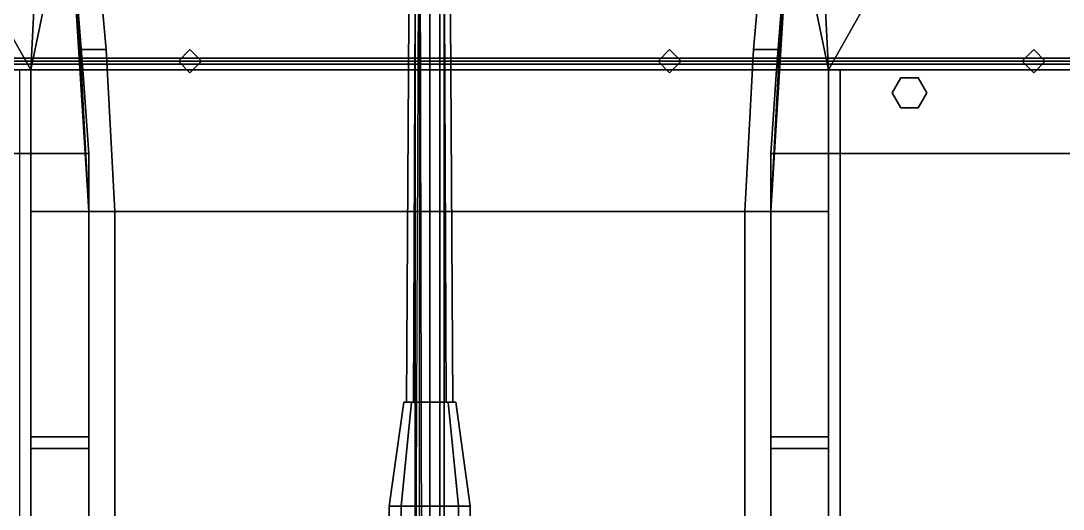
# Model space of a CAD drawing. Header units: millimetres. Extents: x -4.8 to 4.8, y -57.4 to 7.7.
# Drawn here: x -1.415 to 2.192, y 2.55 to 4.239 of the extents above; entities that cross this region are included whole.
import ezdxf

# ---------------------------------------------------------------- set-up
doc = ezdxf.new("R2010")
doc.units = ezdxf.units.MM
doc.layers.add('addons', color=3, linetype='Continuous')
doc.layers.add('gun', color=1, linetype='Continuous')

msp = doc.modelspace()

# ---------------------------------------------------------------- linework, layer by layer
for points in [[(-1.32, 5.26, 0.83), (-2.13, 5.4, 0.83), (-2.13, 5.4, 0.83), (-1.38, 4.07, 0.83)], [(2.13, 5.4, 0.83), (1.32, 5.26, 0.83), (1.38, 4.07, 0.83)], [(-1.25, 4.7, 0.83), (-1.32, 5.26, 0.83), (-1.32, 5.26, 0.83), (-1.38, 4.07, 0.83)], [(1.32, 5.26, 0.83), (1.25, 4.7, 0.83), (1.38, 4.07, 0.83)], [(-2.93, 4.07, -0.53), (-2.93, 4.7, -0.46), (-1.25, 4.7, -0.33), (-1.2, 4.07, -0.41)], [(-1.2, 4.07, 0.83), (-1.25, 4.7, 0.83), (-1.25, 4.7, 0.83), (-1.38, 4.07, 0.83)], [(-1.2, 4.07), (-1.25, 4.7), (-1.25, 4.7, 0.83), (-1.2, 4.07, 0.83)], [(-1.2, 4.07, -0.41), (-1.25, 4.7, -0.33), (-1.25, 4.7), (-1.2, 4.07)], [(-1.17, 4.7, 0.46), (-1.25, 4.7, 0.46), (-1.21, 4.14, 0.46), (-1.12, 4.14, 0.46)], [(-1.21, 4.14, 0.36), (-1.25, 4.7, 0.36), (-1.17, 4.7, 0.36), (-1.12, 4.14, 0.36)], [(-1.12, 4.14, 0.36), (-1.17, 4.7, 0.36), (-1.17, 4.7, 0.46), (-1.12, 4.14, 0.46)], [(1.17, 4.7, 0.36), (1.25, 4.7, 0.36), (1.21, 4.14, 0.36), (1.12, 4.14, 0.36)], [(1.12, 4.14, 0.46), (1.17, 4.7, 0.46), (1.17, 4.7, 0.36), (1.12, 4.14, 0.36)], [(1.21, 4.14, 0.46), (1.25, 4.7, 0.46), (1.17, 4.7, 0.46), (1.12, 4.14, 0.46)], [(1.2, 4.07, 0.83), (1.25, 4.7, 0.83), (1.25, 4.7), (1.2, 4.07)], [(1.2, 4.07), (1.25, 4.7), (1.25, 4.7, -0.33), (1.2, 4.07, -0.41)], [(1.25, 4.7, -0.33), (2.93, 4.7, -0.46), (2.93, 4.07, -0.53), (1.2, 4.07, -0.41)], [(1.25, 4.7, 0.83), (1.2, 4.07, 0.83), (1.38, 4.07, 0.83)], [(-1.18, 3.58, 0.36), (-1.21, 4.14, 0.36), (-1.12, 4.14, 0.36), (-1.09, 3.58, 0.36)], [(-1.12, 4.14, 0.46), (-1.21, 4.14, 0.46), (-1.18, 3.58, 0.46), (-1.09, 3.58, 0.46)], [(-1.09, 3.58, 0.36), (-1.12, 4.14, 0.36), (-1.12, 4.14, 0.46), (-1.09, 3.58, 0.46)], [(1.18, 3.58, 0.46), (1.21, 4.14, 0.46), (1.12, 4.14, 0.46), (1.09, 3.58, 0.46)], [(1.09, 3.58, 0.46), (1.12, 4.14, 0.46), (1.12, 4.14, 0.36), (1.09, 3.58, 0.36)], [(1.12, 4.14, 0.36), (1.21, 4.14, 0.36), (1.18, 3.58, 0.36), (1.09, 3.58, 0.36)], [(-2.93, 3.78, -0.56), (-2.93, 4.07, -0.53), (-1.2, 4.07, -0.41), (-1.18, 3.78, -0.45)], [(-1.38, -5.18, 0.83), (-1.38, 4.07, 0.83), (-1.42, 4.07, 0.83), (-1.42, -5.14, 0.83)], [(-1.38, -5.18, 0.46), (-1.38, 3.78, 0.46), (-1.38, 4.07, 0.83), (-1.38, -5.18, 0.83)], [(-1.2, 4.07, 0.83), (-1.38, 4.07, 0.83), (-1.38, 3.78, 0.46), (-1.18, 3.78, 0.46)], [(-1.18, 3.78), (-1.2, 4.07), (-1.2, 4.07, 0.83), (-1.18, 3.78, 0.46)], [(-1.18, 3.78, -0.45), (-1.2, 4.07, -0.41), (-1.2, 4.07), (-1.18, 3.78)], [(1.18, 3.78, 0.46), (1.2, 4.07, 0.83), (1.2, 4.07), (1.18, 3.78)], [(1.2, 4.07, -0.41), (2.93, 4.07, -0.53), (2.93, 3.78, -0.56), (1.18, 3.78, -0.45)], [(1.18, 3.78), (1.2, 4.07), (1.2, 4.07, -0.41), (1.18, 3.78, -0.45)], [(1.38, 3.78, 0.46), (1.38, 4.07, 0.83), (1.2, 4.07, 0.83), (1.18, 3.78, 0.46)], [(1.38, 4.07, 0.83), (1.38, 3.78, 0.46), (1.38, -5.18, 0.46), (1.38, -5.18, 0.83)], [(1.42, -5.14, 0.83), (1.42, 4.07, 0.83), (1.38, 4.07, 0.83), (1.38, -5.18, 0.83)], [(1.42, -5.14, 0.2), (1.42, 4.07, 0.2), (1.42, 4.07, 0.83), (1.42, -5.14, 0.83)], [(4.44, 4.07, 0.2), (1.42, 4.07, 0.2), (1.42, -5.14, 0.2), (4.44, -5.14, 0.2)], [(-2.93, 1.79, -0.68), (-2.93, 3.78, -0.56), (-1.18, 3.78, -0.45), (-1.18, 1.79, -0.57)], [(-1.1907, 3.78, 0.46), (-1.38, 3.78, 0.46), (-1.38, 3.58, 0.46), (-1.18, 3.58, 0.46)], [(-1.18, 1.79), (-1.18, 3.78), (-1.18, 3.78, 0.36), (-1.18, 1.79, 0.36)], [(-1.18, 1.79, -0.57), (-1.18, 3.78, -0.45), (-1.18, 3.78), (-1.18, 1.79)], [(1.18, 1.79, 0.36), (1.18, 3.78, 0.36), (1.18, 3.78), (1.18, 1.79)], [(1.18, 1.79), (1.18, 3.78), (1.18, 3.78, -0.45), (1.18, 1.79, -0.57)], [(1.18, 3.78, -0.45), (2.93, 3.78, -0.56), (2.93, 1.79, -0.68), (1.18, 1.79, -0.57)], [(1.38, 3.78, 0.46), (1.1907, 3.78, 0.46), (1.18, 3.58, 0.46), (1.38, 3.58, 0.46)], [(-1.09, -5.62, 0.46), (-1.09, 3.58, 0.46), (-1.38, 3.58, 0.46), (-1.38, -5.18, 0.46)], [(-1.18, -6, 0.36), (-1.18, 3.58, 0.36), (-1.09, 3.58, 0.36), (-1.09, -5.62, 0.36)], [(-1.09, -5.62, 0.36), (-1.09, 3.58, 0.36), (-1.09, 3.58, 0.46), (-1.09, -5.62, 0.46)], [(1.09, 3.58, 0.36), (1.18, 3.58, 0.36), (1.18, -6, 0.36), (1.09, -5.62, 0.36)], [(1.09, -5.62, 0.46), (1.09, 3.58, 0.46), (1.09, 3.58, 0.36), (1.09, -5.62, 0.36)], [(1.38, 3.58, 0.46), (1.09, 3.58, 0.46), (1.09, -5.62, 0.46), (1.38, -5.18, 0.46)], [(-1.18, 2.8, 0.46), (-1.38, 2.8, 0.46), (-1.38, 2.8, 0.83)], [(-1.18, 2.76, 0.46), (-1.18, 2.8, 0.46), (-1.38, 2.8, 0.83), (-1.38, 2.76, 0.83)], [(1.38, 2.8, 0.83), (1.38, 2.8, 0.46), (1.18, 2.8, 0.46), (1.38, 2.8, 0.83)], [(1.18, 2.8, 0.46), (1.18, 2.76, 0.46), (1.38, 2.76, 0.83), (1.38, 2.8, 0.83)], [(-1.38, 2.76, 0.83), (-1.38, 2.76, 0.46), (-1.18, 2.76, 0.46), (-1.38, 2.76, 0.83)], [(1.18, 2.76, 0.46), (1.38, 2.76, 0.46), (1.38, 2.76, 0.83)]]:
    msp.add_3dface(points)
at = {"layer": 'addons'}
for points in [[(-2.13, 5.4, 0.83), (-3.73, 5.4, 0.83), (-4.48, 4.07, 0.83), (-1.38, 4.07, 0.83)], [(3.73, 5.4, 0.83), (2.13, 5.4, 0.83), (1.38, 4.07, 0.83), (4.48, 4.07, 0.83)], [(-1.25, 4.7, 0.36), (-1.18, 3.58, 0.36), (1.18, 3.58, 0.36), (1.25, 4.7, 0.36)], [(1.25, 4.7, 0.26), (1.18, 3.58, 0.26), (-1.18, 3.58, 0.26), (-1.25, 4.7, 0.26)], [(-0.87, 4.1, 2.47), (-0.83, 4.06, 2.47), (-0.79, 4.1, 2.47), (-0.83, 4.14, 2.47)], [(-0.79, 4.1, 1.38), (-0.83, 4.06, 1.38), (-0.87, 4.1, 1.38), (-0.83, 4.14, 1.38)], [(-0.83, 4.14, 1.38), (-0.87, 4.1, 1.38), (-0.87, 4.1, 2.47), (-0.83, 4.14, 2.47)], [(-0.79, 4.1, 1.38), (-0.83, 4.14, 1.38), (-0.83, 4.14, 2.47), (-0.79, 4.1, 2.47)], [(0.79, 4.1, 2.47), (0.83, 4.06, 2.47), (0.87, 4.1, 2.47), (0.83, 4.14, 2.47)], [(0.87, 4.1, 1.38), (0.83, 4.06, 1.38), (0.79, 4.1, 1.38), (0.83, 4.14, 1.38)], [(0.83, 4.14, 1.38), (0.79, 4.1, 1.38), (0.79, 4.1, 2.47), (0.83, 4.14, 2.47)], [(0.87, 4.1, 1.38), (0.83, 4.14, 1.38), (0.83, 4.14, 2.47), (0.87, 4.1, 2.47)], [(2.05, 4.1, 2.47), (2.09, 4.06, 2.47), (2.13, 4.1, 2.47), (2.09, 4.14, 2.47)], [(2.13, 4.1, 1.38), (2.09, 4.06, 1.38), (2.05, 4.1, 1.38), (2.09, 4.14, 1.38)], [(2.09, 4.14, 1.38), (2.05, 4.1, 1.38), (2.05, 4.1, 2.47), (2.09, 4.14, 2.47)], [(2.13, 4.1, 1.38), (2.09, 4.14, 1.38), (2.09, 4.14, 2.47), (2.13, 4.1, 2.47)], [(4.59, 4.11, 1.95), (4.58, 4.1, 1.94), (-4.58, 4.1, 1.94), (-4.59, 4.11, 1.95)], [(4.58, 4.1, 1.96), (4.59, 4.11, 1.95), (-4.59, 4.11, 1.95), (-4.58, 4.1, 1.96)], [(4.59, 4.11, 2.41), (4.58, 4.1, 2.4), (-4.58, 4.1, 2.4), (-4.59, 4.11, 2.41)], [(4.58, 4.1, 2.42), (4.59, 4.11, 2.41), (-4.59, 4.11, 2.41), (-4.58, 4.1, 2.42)], [(4.58, 4.1, 1.94), (4.59, 4.09, 1.95), (-4.59, 4.09, 1.95), (-4.58, 4.1, 1.94)], [(4.59, 4.09, 1.95), (4.58, 4.1, 1.96), (-4.58, 4.1, 1.96), (-4.59, 4.09, 1.95)], [(4.58, 4.1, 2.4), (4.59, 4.09, 2.41), (-4.59, 4.09, 2.41), (-4.58, 4.1, 2.4)], [(4.59, 4.09, 2.41), (4.58, 4.1, 2.42), (-4.58, 4.1, 2.42), (-4.59, 4.09, 2.41)], [(-0.87, 4.1, 1.38), (-0.83, 4.06, 1.38), (-0.83, 4.06, 2.47), (-0.87, 4.1, 2.47)], [(-0.83, 4.06, 1.38), (-0.79, 4.1, 1.38), (-0.79, 4.1, 2.47), (-0.83, 4.06, 2.47)], [(0.79, 4.1, 1.38), (0.83, 4.06, 1.38), (0.83, 4.06, 2.47), (0.79, 4.1, 2.47)], [(0.83, 4.06, 1.38), (0.87, 4.1, 1.38), (0.87, 4.1, 2.47), (0.83, 4.06, 2.47)], [(2.05, 4.1, 1.38), (2.09, 4.06, 1.38), (2.09, 4.06, 2.47), (2.05, 4.1, 2.47)], [(2.09, 4.06, 1.38), (2.13, 4.1, 1.38), (2.13, 4.1, 2.47), (2.09, 4.06, 2.47)], [(4.61, -2.14, 1.44), (4.61, 4.07, 1.44), (-4.61, 4.07, 1.44), (-4.61, -2.14, 1.44)], [(-4.61, -2.14, 1.31), (-4.61, 4.07, 1.31), (4.61, 4.07, 1.31), (4.61, -2.14, 1.31)], [(4.61, 4.07, 1.44), (4.61, 4.07, 1.31), (-4.61, 4.07, 1.31), (-4.61, 4.07, 1.44)], [(4.44, 4.07, 0.83), (1.42, 4.07, 0.83), (1.42, 4.07, 0.2), (4.44, 4.07, 0.2)], [(1.63, 4.042, 0.36), (1.6, 3.99, 0.36), (1.6, 3.99, 1.31), (1.63, 4.042, 1.31)], [(1.69, 4.042, 0.36), (1.63, 4.042, 0.36), (1.63, 4.042, 1.31), (1.69, 4.042, 1.31)], [(1.72, 3.99, 0.36), (1.69, 4.042, 0.36), (1.69, 4.042, 1.31), (1.72, 3.99, 1.31)], [(1.6, 3.99, 0.36), (1.63, 3.938, 0.36), (1.63, 3.938, 1.31), (1.6, 3.99, 1.31)], [(1.69, 3.938, 0.36), (1.72, 3.99, 0.36), (1.72, 3.99, 1.31), (1.69, 3.938, 1.31)], [(1.63, 3.938, 0.36), (1.69, 3.938, 0.36), (1.69, 3.938, 1.31), (1.63, 3.938, 1.31)], [(-1.18, 3.58, 0.36), (-1.18, -5.62, 0.36), (1.18, -5.62, 0.36), (1.18, 3.58, 0.36)], [(1.18, 3.58, 0.26), (1.18, -5.62, 0.26), (-1.18, -5.62, 0.26), (-1.18, 3.58, 0.26)]]:
    msp.add_3dface(points, dxfattribs=at)
at = {"layer": 'gun'}
for points in [[(-0.05, 5.5, 2.93), (-0.0354, 5.5, 2.9654), (-0.0566, 0.32, 2.9866), (-0.05, 0.3, 2.93)], [(-0.0354, 5.5, 2.8946), (-0.05, 5.5, 2.93), (-0.05, 0.3, 2.93), (-0.0354, 0.3, 2.8946)], [(-0.0354, 5.5, 2.9654), (-0.0354, 5.5, 2.9654), (-0.0241, 0.3, 2.97), (-0.0354, 0.3, 2.9654)], [(0, 5.5, 2.88), (-0.0354, 5.5, 2.8946), (-0.0241, 0.3, 2.89), (0, -0.08, 2.88)], [(-0.0354, 5.5, 2.9654), (0, 5.5, 2.98), (0, -0.08, 2.98), (-0.0241, 0.3, 2.97)], [(0.0354, 5.5, 2.8946), (0, 5.5, 2.88), (0, -0.08, 2.88), (0.0354, -0.08, 2.8946)], [(0, 5.5, 2.98), (0.0354, 5.5, 2.9654), (0.0354, -0.08, 2.9654), (0, -0.08, 2.98)], [(0.05, 5.5, 2.93), (0.0354, 5.5, 2.8946), (0.0354, -0.08, 2.8946), (0.05, -0.08, 2.93)], [(0.0354, 5.5, 2.9654), (0.05, 5.5, 2.93), (0.05, -0.08, 2.93), (0.0354, -0.08, 2.9654)], [(-0.08, 2.92, 2.93), (-0.0566, 2.92, 2.9866), (-0.046, 5.4, 2.976), (-0.065, 5.4, 2.93)], [(-0.0566, 2.92, 2.8734), (-0.08, 2.92, 2.93), (-0.065, 5.4, 2.93), (-0.046, 5.4, 2.884)], [(-0.0566, 2.92, 2.9866), (0, 2.92, 3.01), (0, 5.4, 2.995), (-0.046, 5.4, 2.976)], [(0, 2.92, 2.85), (-0.0566, 2.92, 2.8734), (-0.046, 5.4, 2.884), (0, 5.4, 2.865)], [(0, 2.92, 3.01), (0.0566, 2.92, 2.9866), (0.046, 5.4, 2.976), (0, 5.4, 2.995)], [(0.0566, 2.92, 2.8734), (0, 2.92, 2.85), (0, 5.4, 2.865), (0.046, 5.4, 2.884)], [(0.0566, 2.92, 2.9866), (0.08, 2.92, 2.93), (0.065, 5.4, 2.93), (0.046, 5.4, 2.976)], [(0.08, 2.92, 2.93), (0.0566, 2.92, 2.8734), (0.046, 5.4, 2.884), (0.065, 5.4, 2.93)], [(-0.09, 2.92, 2.93), (-0.0636, 2.92, 2.8664), (-0.099, 2.56, 2.831), (-0.14, 2.56, 2.93)], [(-0.0636, 2.92, 2.9936), (-0.09, 2.92, 2.93), (-0.14, 2.56, 2.93), (-0.099, 2.56, 3.029)], [(-0.0636, 2.92, 2.8664), (0, 2.92, 2.84), (0, 2.56, 2.79), (-0.099, 2.56, 2.831)], [(0, 2.92, 3.02), (-0.0636, 2.92, 2.9936), (-0.099, 2.56, 3.029), (0, 2.56, 3.07)], [(-0.08, 2.92, 2.93), (-0.0566, 2.92, 2.8734), (-0.0636, 2.92, 2.8664), (-0.09, 2.92, 2.93)], [(-0.0566, 2.92, 2.9866), (-0.08, 2.92, 2.93), (-0.09, 2.92, 2.93), (-0.0636, 2.92, 2.9936)], [(-0.0566, 2.92, 2.8734), (0, 2.92, 2.85), (0, 2.92, 2.84), (-0.0636, 2.92, 2.8664)], [(0, 2.92, 3.01), (-0.0566, 2.92, 2.9866), (-0.0636, 2.92, 2.9936), (0, 2.92, 3.02)], [(0.0566, 2.92, 2.9866), (0, 2.92, 3.01), (0, 2.92, 3.02), (0.0636, 2.92, 2.9936)], [(0, 2.92, 2.85), (0.0566, 2.92, 2.8734), (0.0636, 2.92, 2.8664), (0, 2.92, 2.84)], [(0, 2.92, 2.84), (0.0636, 2.92, 2.8664), (0.099, 2.56, 2.831), (0, 2.56, 2.79)], [(0.0636, 2.92, 2.9936), (0, 2.92, 3.02), (0, 2.56, 3.07), (0.099, 2.56, 3.029)], [(0.08, 2.92, 2.93), (0.0566, 2.92, 2.9866), (0.0636, 2.92, 2.9936), (0.09, 2.92, 2.93)], [(0.0566, 2.92, 2.8734), (0.08, 2.92, 2.93), (0.09, 2.92, 2.93), (0.0636, 2.92, 2.8664)], [(0.0636, 2.92, 2.8664), (0.09, 2.92, 2.93), (0.14, 2.56, 2.93), (0.099, 2.56, 2.831)], [(0.09, 2.92, 2.93), (0.0636, 2.92, 2.9936), (0.099, 2.56, 3.029), (0.14, 2.56, 2.93)], [(-0.14, 2.56, 2.93), (-0.099, 2.56, 2.831), (-0.099, 1.82, 2.831), (-0.14, 1.82, 2.93)], [(-0.099, 2.56, 3.029), (-0.14, 2.56, 2.93), (-0.14, 1.82, 2.93), (-0.099, 1.82, 3.029)], [(-0.099, 2.56, 2.831), (0, 2.56, 2.79), (0, 1.82, 2.79), (-0.099, 1.82, 2.831)], [(0, 2.56, 3.07), (-0.099, 2.56, 3.029), (-0.099, 1.82, 3.029), (0, 1.82, 3.07)], [(0, 2.56, 2.79), (0.099, 2.56, 2.831), (0.099, 1.82, 2.831), (0, 1.82, 2.79)], [(0.099, 2.56, 3.029), (0, 2.56, 3.07), (0, 1.82, 3.07), (0.099, 1.82, 3.029)], [(0.099, 2.56, 2.831), (0.14, 2.56, 2.93), (0.14, 1.82, 2.93), (0.099, 1.82, 2.831)], [(0.14, 2.56, 2.93), (0.099, 2.56, 3.029), (0.099, 1.82, 3.029), (0.14, 1.82, 2.93)]]:
    msp.add_3dface(points, dxfattribs=at)

doc.saveas('drawing.dxf')
